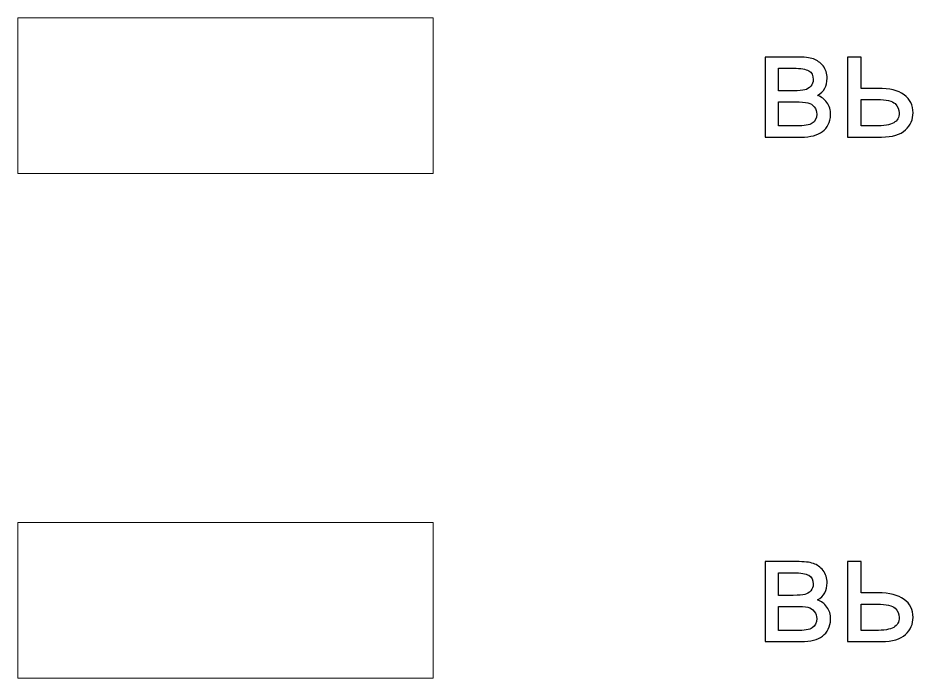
# Model space of a CAD drawing. Header units: centimetres. Extents: x -860 to -17, y -240 to 97.
# Drawn here: x -627.61 to -610.74, y -56.7 to -44.25 of the extents above; entities that cross this region are included whole.
import ezdxf

# ---------------------------------------------------------------- set-up
doc = ezdxf.new("R2010")
doc.units = ezdxf.units.CM
doc.header["$MEASUREMENT"] = 0
doc.layers.add('layer 1', color=7, linetype='Continuous')

msp = doc.modelspace()

# ---------------------------------------------------------------- linework, layer by layer
at = {"layer": 'layer 1', "color": 142, "lineweight": 20}
for points in [[(-627.61471, -47.18445), (-619.78799, -47.18445), (-619.78799, -44.24943), (-627.61471, -44.24943), (-627.61471, -47.18445)], [(-627.61471, -56.69696), (-619.78799, -56.69696), (-619.78799, -53.76194), (-627.61471, -53.76194), (-627.61471, -56.69696)]]:
    msp.add_lwpolyline(points, close=True, dxfattribs=at)
at = {"layer": 'layer 1', "color": 250}
for points, knots in [([(-613.52903, -44.98702), (-613.52903, -44.98702), (-612.94001, -44.98702), (-612.94001, -44.98702), (-612.94001, -44.98702), (-612.79555, -44.98702), (-612.68792, -44.99914), (-612.61714, -45.02338), (-612.61714, -45.02338), (-612.54685, -45.04762), (-612.48625, -45.09174), (-612.43583, -45.15622), (-612.43583, -45.15622), (-612.38493, -45.22118), (-612.35972, -45.29826), (-612.35972, -45.38843), (-612.35972, -45.38843), (-612.35972, -45.46066), (-612.37475, -45.52369), (-612.40432, -45.57701), (-612.40432, -45.57701), (-612.43438, -45.63083), (-612.47898, -45.67591), (-612.53909, -45.71178), (-612.53909, -45.71178), (-612.46831, -45.73554), (-612.40965, -45.77966), (-612.36263, -45.84462), (-612.36263, -45.84462), (-612.31609, -45.90909), (-612.29282, -45.98618), (-612.29282, -46.07489), (-612.29282, -46.07489), (-612.30203, -46.21791), (-612.35342, -46.32407), (-612.44601, -46.39291), (-612.44601, -46.39291), (-612.53861, -46.46224), (-612.67338, -46.49666), (-612.84984, -46.49666), (-612.84984, -46.49666), (-612.84984, -46.49666), (-613.52903, -46.49666), (-613.52903, -46.49666), (-613.52903, -46.49666), (-613.52903, -46.49666), (-613.52903, -44.98702), (-613.52903, -44.98702)], [0, 0, 0, 0, 0.07692308, 0.07692308, 0.07692308, 0.07692308, 0.15384615, 0.15384615, 0.15384615, 0.15384615, 0.23076923, 0.23076923, 0.23076923, 0.23076923, 0.30769231, 0.30769231, 0.30769231, 0.30769231, 0.38461538, 0.38461538, 0.38461538, 0.38461538, 0.46153846, 0.46153846, 0.46153846, 0.46153846, 0.53846154, 0.53846154, 0.53846154, 0.53846154, 0.61538462, 0.61538462, 0.61538462, 0.61538462, 0.69230769, 0.69230769, 0.69230769, 0.69230769, 0.76923077, 0.76923077, 0.76923077, 0.76923077, 0.84615385, 0.84615385, 0.84615385, 0.84615385, 1, 1, 1, 1]), ([(-611.9748, -44.98702), (-611.9748, -44.98702), (-611.71883, -44.98702), (-611.71883, -44.98702), (-611.71883, -44.98702), (-611.71883, -44.98702), (-611.71883, -45.5775), (-611.71883, -45.5775), (-611.71883, -45.5775), (-611.71883, -45.5775), (-611.39596, -45.5775), (-611.39596, -45.5775), (-611.39596, -45.5775), (-611.18507, -45.5775), (-611.02315, -45.61822), (-610.90923, -45.70015), (-610.90923, -45.70015), (-610.7953, -45.78208), (-610.73858, -45.89504), (-610.73858, -46.03902), (-610.73858, -46.03902), (-610.73858, -46.16506), (-610.78609, -46.27269), (-610.88111, -46.36237), (-610.88111, -46.36237), (-610.97613, -46.45206), (-611.12787, -46.49666), (-611.33681, -46.49666), (-611.33681, -46.49666), (-611.33681, -46.49666), (-611.9748, -46.49666), (-611.9748, -46.49666), (-611.9748, -46.49666), (-611.9748, -46.49666), (-611.9748, -44.98702), (-611.9748, -44.98702)], [0, 0, 0, 0, 0.1, 0.1, 0.1, 0.1, 0.2, 0.2, 0.2, 0.2, 0.3, 0.3, 0.3, 0.3, 0.4, 0.4, 0.4, 0.4, 0.5, 0.5, 0.5, 0.5, 0.6, 0.6, 0.6, 0.6, 0.7, 0.7, 0.7, 0.7, 0.8, 0.8, 0.8, 0.8, 1, 1, 1, 1]), ([(-613.27306, -45.62404), (-613.27306, -45.62404), (-613.00158, -45.62404), (-613.00158, -45.62404), (-613.00158, -45.62404), (-612.89347, -45.62404), (-612.81882, -45.61822), (-612.77858, -45.60707), (-612.77858, -45.60707), (-612.73786, -45.59544), (-612.7015, -45.57265), (-612.6695, -45.53775), (-612.6695, -45.53775), (-612.6375, -45.50333), (-612.62151, -45.46163), (-612.62151, -45.41315), (-612.62151, -45.41315), (-612.62151, -45.33316), (-612.64962, -45.2779), (-612.70537, -45.24639), (-612.70537, -45.24639), (-612.76161, -45.21488), (-612.8576, -45.19936), (-612.99334, -45.19936), (-612.99334, -45.19936), (-612.99334, -45.19936), (-613.27306, -45.19936), (-613.27306, -45.19936), (-613.27306, -45.19936), (-613.27306, -45.19936), (-613.27306, -45.62404), (-613.27306, -45.62404)], [0, 0, 0, 0, 0.11111111, 0.11111111, 0.11111111, 0.11111111, 0.22222222, 0.22222222, 0.22222222, 0.22222222, 0.33333333, 0.33333333, 0.33333333, 0.33333333, 0.44444444, 0.44444444, 0.44444444, 0.44444444, 0.55555556, 0.55555556, 0.55555556, 0.55555556, 0.66666667, 0.66666667, 0.66666667, 0.66666667, 0.77777778, 0.77777778, 0.77777778, 0.77777778, 1, 1, 1, 1]), ([(-613.27306, -46.28723), (-613.27306, -46.28723), (-612.9371, -46.28723), (-612.9371, -46.28723), (-612.9371, -46.28723), (-612.79264, -46.28723), (-612.69326, -46.27026), (-612.63944, -46.23681), (-612.63944, -46.23681), (-612.58563, -46.20288), (-612.55751, -46.14519), (-612.55461, -46.06229), (-612.55461, -46.06229), (-612.55461, -46.01429), (-612.57012, -45.96921), (-612.60115, -45.928), (-612.60115, -45.928), (-612.63266, -45.88679), (-612.67338, -45.86062), (-612.72331, -45.84995), (-612.72331, -45.84995), (-612.77325, -45.8388), (-612.85372, -45.83347), (-612.96425, -45.83347), (-612.96425, -45.83347), (-612.96425, -45.83347), (-613.27306, -45.83347), (-613.27306, -45.83347), (-613.27306, -45.83347), (-613.27306, -45.83347), (-613.27306, -46.28723), (-613.27306, -46.28723)], [0, 0, 0, 0, 0.11111111, 0.11111111, 0.11111111, 0.11111111, 0.22222222, 0.22222222, 0.22222222, 0.22222222, 0.33333333, 0.33333333, 0.33333333, 0.33333333, 0.44444444, 0.44444444, 0.44444444, 0.44444444, 0.55555556, 0.55555556, 0.55555556, 0.55555556, 0.66666667, 0.66666667, 0.66666667, 0.66666667, 0.77777778, 0.77777778, 0.77777778, 0.77777778, 1, 1, 1, 1]), ([(-611.71883, -46.28723), (-611.71883, -46.28723), (-611.45025, -46.28723), (-611.45025, -46.28723), (-611.45025, -46.28723), (-611.28882, -46.28723), (-611.17295, -46.26735), (-611.10411, -46.2276), (-611.10411, -46.2276), (-611.03479, -46.18785), (-611.00037, -46.1258), (-611.00037, -46.04144), (-611.00037, -46.04144), (-611.00037, -45.976), (-611.02606, -45.91782), (-611.07697, -45.86643), (-611.07697, -45.86643), (-611.12835, -45.81553), (-611.24131, -45.78984), (-611.41632, -45.78984), (-611.41632, -45.78984), (-611.41632, -45.78984), (-611.71883, -45.78984), (-611.71883, -45.78984), (-611.71883, -45.78984), (-611.71883, -45.78984), (-611.71883, -46.28723), (-611.71883, -46.28723)], [0, 0, 0, 0, 0.125, 0.125, 0.125, 0.125, 0.25, 0.25, 0.25, 0.25, 0.375, 0.375, 0.375, 0.375, 0.5, 0.5, 0.5, 0.5, 0.625, 0.625, 0.625, 0.625, 0.75, 0.75, 0.75, 0.75, 1, 1, 1, 1]), ([(-613.52903, -54.49953), (-613.52903, -54.49953), (-612.94001, -54.49953), (-612.94001, -54.49953), (-612.94001, -54.49953), (-612.79555, -54.49953), (-612.68792, -54.51165), (-612.61714, -54.53589), (-612.61714, -54.53589), (-612.54685, -54.56013), (-612.48625, -54.60425), (-612.43583, -54.66873), (-612.43583, -54.66873), (-612.38493, -54.73369), (-612.35972, -54.81077), (-612.35972, -54.90094), (-612.35972, -54.90094), (-612.35972, -54.97317), (-612.37475, -55.0362), (-612.40432, -55.08952), (-612.40432, -55.08952), (-612.43438, -55.14334), (-612.47898, -55.18842), (-612.53909, -55.22429), (-612.53909, -55.22429), (-612.46831, -55.24805), (-612.40965, -55.29217), (-612.36263, -55.35713), (-612.36263, -55.35713), (-612.31609, -55.4216), (-612.29282, -55.49869), (-612.29282, -55.5874), (-612.29282, -55.5874), (-612.30203, -55.73042), (-612.35342, -55.83658), (-612.44601, -55.90542), (-612.44601, -55.90542), (-612.53861, -55.97475), (-612.67338, -56.00917), (-612.84984, -56.00917), (-612.84984, -56.00917), (-612.84984, -56.00917), (-613.52903, -56.00917), (-613.52903, -56.00917), (-613.52903, -56.00917), (-613.52903, -56.00917), (-613.52903, -54.49953), (-613.52903, -54.49953)], [0, 0, 0, 0, 0.07692308, 0.07692308, 0.07692308, 0.07692308, 0.15384615, 0.15384615, 0.15384615, 0.15384615, 0.23076923, 0.23076923, 0.23076923, 0.23076923, 0.30769231, 0.30769231, 0.30769231, 0.30769231, 0.38461538, 0.38461538, 0.38461538, 0.38461538, 0.46153846, 0.46153846, 0.46153846, 0.46153846, 0.53846154, 0.53846154, 0.53846154, 0.53846154, 0.61538462, 0.61538462, 0.61538462, 0.61538462, 0.69230769, 0.69230769, 0.69230769, 0.69230769, 0.76923077, 0.76923077, 0.76923077, 0.76923077, 0.84615385, 0.84615385, 0.84615385, 0.84615385, 1, 1, 1, 1]), ([(-611.9748, -54.49953), (-611.9748, -54.49953), (-611.71883, -54.49953), (-611.71883, -54.49953), (-611.71883, -54.49953), (-611.71883, -54.49953), (-611.71883, -55.09001), (-611.71883, -55.09001), (-611.71883, -55.09001), (-611.71883, -55.09001), (-611.39596, -55.09001), (-611.39596, -55.09001), (-611.39596, -55.09001), (-611.18507, -55.09001), (-611.02315, -55.13073), (-610.90923, -55.21266), (-610.90923, -55.21266), (-610.7953, -55.29459), (-610.73858, -55.40755), (-610.73858, -55.55153), (-610.73858, -55.55153), (-610.73858, -55.67757), (-610.78609, -55.7852), (-610.88111, -55.87488), (-610.88111, -55.87488), (-610.97613, -55.96457), (-611.12787, -56.00917), (-611.33681, -56.00917), (-611.33681, -56.00917), (-611.33681, -56.00917), (-611.9748, -56.00917), (-611.9748, -56.00917), (-611.9748, -56.00917), (-611.9748, -56.00917), (-611.9748, -54.49953), (-611.9748, -54.49953)], [0, 0, 0, 0, 0.1, 0.1, 0.1, 0.1, 0.2, 0.2, 0.2, 0.2, 0.3, 0.3, 0.3, 0.3, 0.4, 0.4, 0.4, 0.4, 0.5, 0.5, 0.5, 0.5, 0.6, 0.6, 0.6, 0.6, 0.7, 0.7, 0.7, 0.7, 0.8, 0.8, 0.8, 0.8, 1, 1, 1, 1]), ([(-613.27306, -55.13655), (-613.27306, -55.13655), (-613.00158, -55.13655), (-613.00158, -55.13655), (-613.00158, -55.13655), (-612.89347, -55.13655), (-612.81882, -55.13073), (-612.77858, -55.11958), (-612.77858, -55.11958), (-612.73786, -55.10795), (-612.7015, -55.08516), (-612.6695, -55.05026), (-612.6695, -55.05026), (-612.6375, -55.01584), (-612.62151, -54.97414), (-612.62151, -54.92566), (-612.62151, -54.92566), (-612.62151, -54.84567), (-612.64962, -54.79041), (-612.70537, -54.7589), (-612.70537, -54.7589), (-612.76161, -54.72739), (-612.8576, -54.71187), (-612.99334, -54.71187), (-612.99334, -54.71187), (-612.99334, -54.71187), (-613.27306, -54.71187), (-613.27306, -54.71187), (-613.27306, -54.71187), (-613.27306, -54.71187), (-613.27306, -55.13655), (-613.27306, -55.13655)], [0, 0, 0, 0, 0.11111111, 0.11111111, 0.11111111, 0.11111111, 0.22222222, 0.22222222, 0.22222222, 0.22222222, 0.33333333, 0.33333333, 0.33333333, 0.33333333, 0.44444444, 0.44444444, 0.44444444, 0.44444444, 0.55555556, 0.55555556, 0.55555556, 0.55555556, 0.66666667, 0.66666667, 0.66666667, 0.66666667, 0.77777778, 0.77777778, 0.77777778, 0.77777778, 1, 1, 1, 1]), ([(-613.27306, -55.79974), (-613.27306, -55.79974), (-612.9371, -55.79974), (-612.9371, -55.79974), (-612.9371, -55.79974), (-612.79264, -55.79974), (-612.69326, -55.78277), (-612.63944, -55.74932), (-612.63944, -55.74932), (-612.58563, -55.71539), (-612.55751, -55.6577), (-612.55461, -55.5748), (-612.55461, -55.5748), (-612.55461, -55.5268), (-612.57012, -55.48172), (-612.60115, -55.44051), (-612.60115, -55.44051), (-612.63266, -55.3993), (-612.67338, -55.37313), (-612.72331, -55.36246), (-612.72331, -55.36246), (-612.77325, -55.35131), (-612.85372, -55.34598), (-612.96425, -55.34598), (-612.96425, -55.34598), (-612.96425, -55.34598), (-613.27306, -55.34598), (-613.27306, -55.34598), (-613.27306, -55.34598), (-613.27306, -55.34598), (-613.27306, -55.79974), (-613.27306, -55.79974)], [0, 0, 0, 0, 0.11111111, 0.11111111, 0.11111111, 0.11111111, 0.22222222, 0.22222222, 0.22222222, 0.22222222, 0.33333333, 0.33333333, 0.33333333, 0.33333333, 0.44444444, 0.44444444, 0.44444444, 0.44444444, 0.55555556, 0.55555556, 0.55555556, 0.55555556, 0.66666667, 0.66666667, 0.66666667, 0.66666667, 0.77777778, 0.77777778, 0.77777778, 0.77777778, 1, 1, 1, 1]), ([(-611.71883, -55.79974), (-611.71883, -55.79974), (-611.45025, -55.79974), (-611.45025, -55.79974), (-611.45025, -55.79974), (-611.28882, -55.79974), (-611.17295, -55.77986), (-611.10411, -55.74011), (-611.10411, -55.74011), (-611.03479, -55.70036), (-611.00037, -55.63831), (-611.00037, -55.55395), (-611.00037, -55.55395), (-611.00037, -55.48851), (-611.02606, -55.43033), (-611.07697, -55.37894), (-611.07697, -55.37894), (-611.12835, -55.32804), (-611.24131, -55.30235), (-611.41632, -55.30235), (-611.41632, -55.30235), (-611.41632, -55.30235), (-611.71883, -55.30235), (-611.71883, -55.30235), (-611.71883, -55.30235), (-611.71883, -55.30235), (-611.71883, -55.79974), (-611.71883, -55.79974)], [0, 0, 0, 0, 0.125, 0.125, 0.125, 0.125, 0.25, 0.25, 0.25, 0.25, 0.375, 0.375, 0.375, 0.375, 0.5, 0.5, 0.5, 0.5, 0.625, 0.625, 0.625, 0.625, 0.75, 0.75, 0.75, 0.75, 1, 1, 1, 1])]:
    msp.add_open_spline(points, degree=3, knots=knots, dxfattribs=at)

doc.saveas('drawing.dxf')
